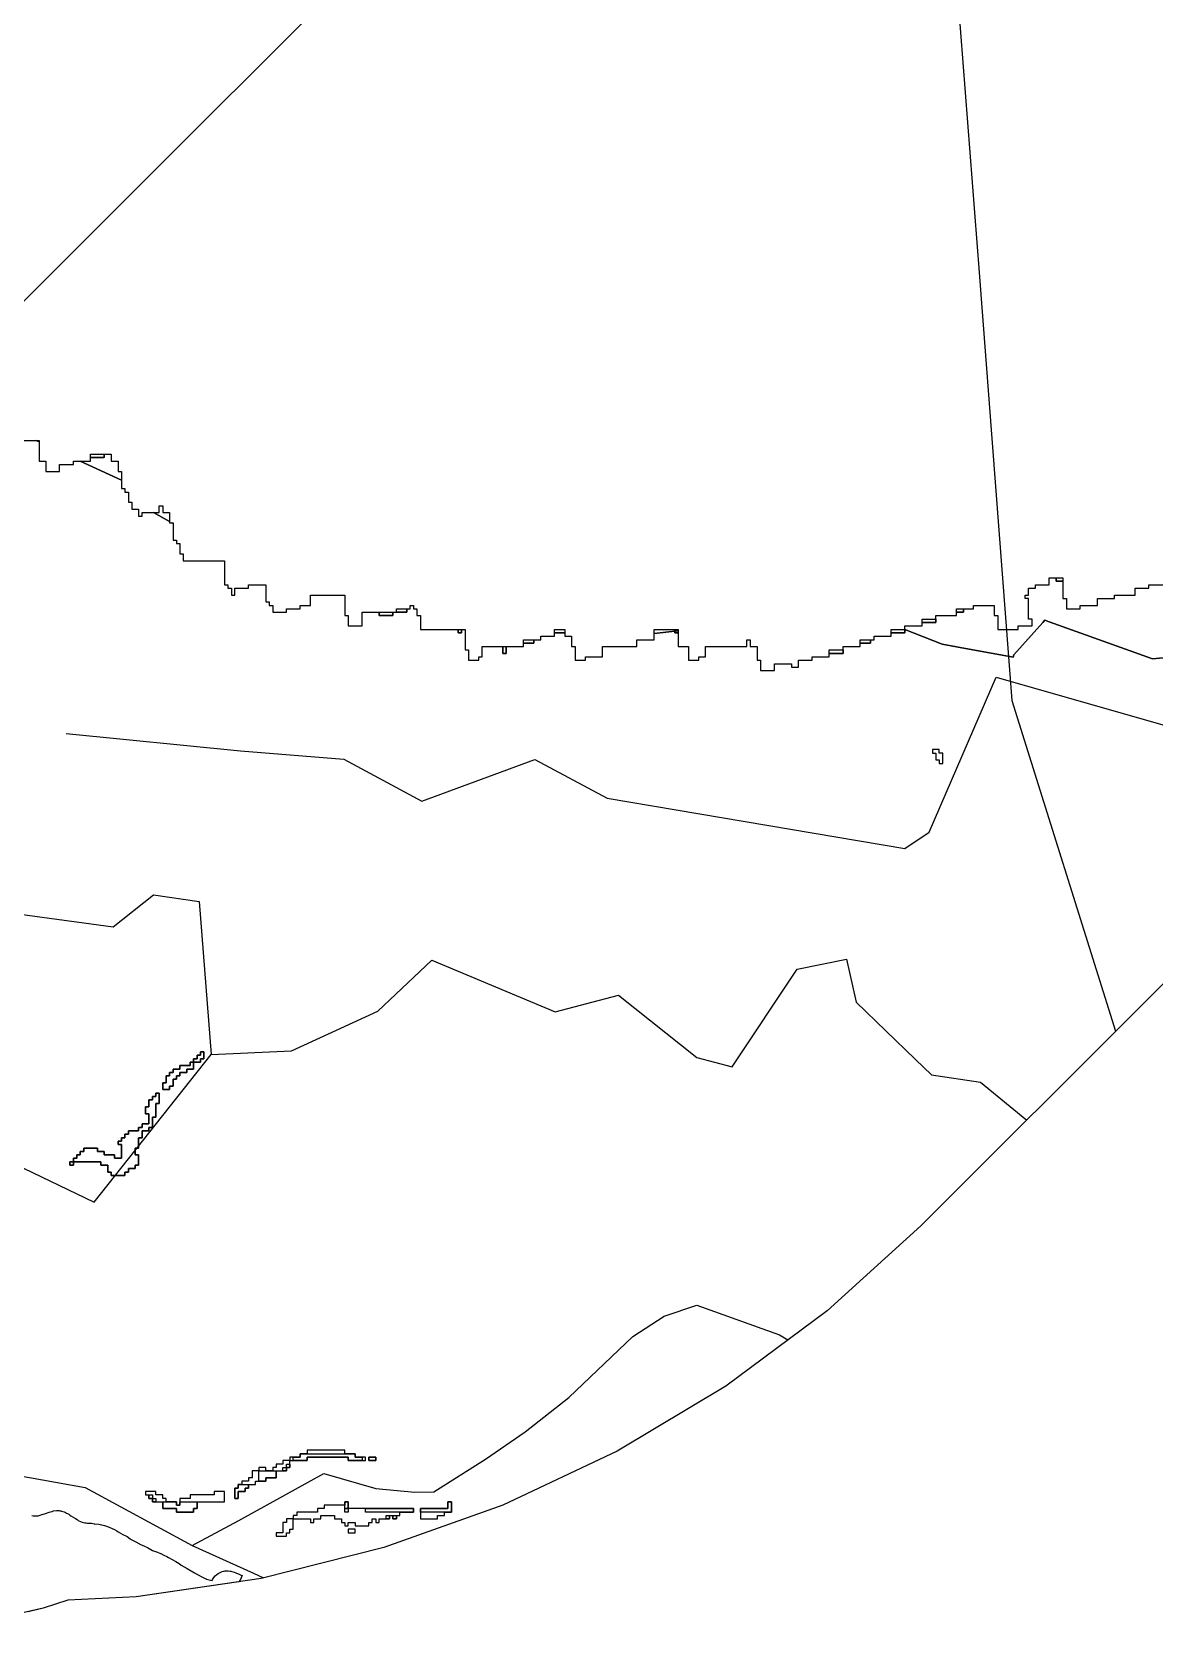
# Model space of a CAD drawing. Header units: metres. Extents: x 553506 to 563855, y 142925 to 150243.
# Drawn here: x 562218 to 562872, y 146987 to 147920 of the extents above; entities that cross this region are included whole.
import ezdxf

# ---------------------------------------------------------------- set-up
doc = ezdxf.new("R2010")
doc.units = ezdxf.units.M
for name, color, linetype in [('C-ANCIENT_WOODLAND', 94, 'Continuous'), ('C-FLOOD_ZONE_3', 150, 'Continuous'), ('C-POWER_LINES', 6, 'Continuous'), ('C-WATERWAYS', 5, 'Continuous'), ('E-132KV-UGC-ALT', 8, 'Continuous')]:
    doc.layers.add(name, color=color, linetype=linetype)

msp = doc.modelspace()

# ---------------------------------------------------------------- linework, layer by layer
at = {"layer": 'C-ANCIENT_WOODLAND'}
msp.add_lwpolyline([(562217.8385, 147056.1034), (562218.6383, 147055.9035), (562219.3309, 147055.8035), (562221.0376, 147055.8035), (562221.0376, 147055.8035), (562221.5323, 147055.9035), (562222.0352, 147056.1034), (562222.6371, 147056.2034), (562223.6348, 147056.6033), (562223.8327, 147056.6033), (562225.8362, 147057.2031), (562227.8315, 147057.9029), (562228.6313, 147058.2028), (562229.6372, 147058.4027), (562230.437, 147058.7027), (562232.2344, 147058.9026), (562233.5371, 147058.9026), (562234.1307, 147058.8026), (562234.6337, 147058.7027), (562235.1366, 147058.5027), (562235.8375, 147058.3028), (562236.6372, 147058.1028), (562237.3381, 147057.8029), (562238.0307, 147057.403), (562238.5336, 147057.2031), (562239.3334, 147056.7032), (562240.0342, 147056.2034), (562240.4382, 147055.9035), (562243.2333, 147054.1939), (562244.132, 147053.5941), (562244.8328, 147053.0943), (562245.2368, 147052.9943), (562247.0343, 147052.1945), (562247.834, 147051.8946), (562248.6338, 147051.6947), (562249.4336, 147051.6947), (562250.1344, 147051.5947), (562251.635, 147051.5947), (562252.3358, 147051.4947), (562252.5337, 147051.4947), (562254.0343, 147051.1948), (562254.4383, 147051.1948), (562256.8376, 147050.8949), (562258.3382, 147050.595), (562258.5361, 147050.495), (562260.0367, 147050.0951), (562261.2323, 147049.7952), (562262.9307, 147049.1954), (562264.6375, 147048.4956), (562266.0309, 147047.7958), (562267.3336, 147047.096), (562268.1334, 147046.5961), (562270.8378, 147044.9966), (562273.336, 147043.6969), (562275.1334, 147042.4973), (562275.2324, 147042.2973), (562278.0357, 147040.8977), (562280.435, 147039.4981), (562280.7318, 147039.2982), (562283.3373, 147038.0985), (562285.1347, 147037.2988), (562288.1359, 147035.6992), (562291.0382, 147034.5996), (562292.7366, 147033.8998), (562292.9345, 147033.7998), (562294.633, 147033), (562296.3315, 147032.1003), (562297.4363, 147031.5004), (562301.6331, 147029.3011), (562303.5377, 147028.0014), (562304.8321, 147027.1017), (562308.1384, 147025.2022), (562312.4341, 147022.603), (562316.334, 147020.4936), (562319.4341, 147018.994), (562321.7345, 147018.2942), (562322.7734, 147018.2342), (562322.9713, 147018.8341), (562323.3753, 147019.3339), (562323.6721, 147019.8338), (562324.4719, 147020.8435), (562325.4778, 147021.6433), (562326.2776, 147022.2431), (562328.6769, 147023.4427), (562329.3777, 147023.5427), (562329.7735, 147023.6427), (562330.2764, 147023.7427), (562330.8783, 147023.8426), (562332.0738, 147023.8426), (562333.2776, 147023.6427), (562333.5744, 147023.6427), (562334.1763, 147023.4427), (562335.578, 147023.0429), (562336.5756, 147022.543), (562338.876, 147021.6433), (562339.1728, 147021.5433), (562340.2777, 147021.0434), (562339.1728, 147018.4342), (562338.2741, 147017.4762), (562278.5129, 147008.6115), (562238.7705, 147006.659), (562224.382, 147001.9877), (562158.8186, 146987.0348)], dxfattribs=at)
at = {"layer": 'C-FLOOD_ZONE_3'}
for points in [[(562200, 147682), (562220, 147682), (562220.236, 147682), (562222, 147681.1777), (562222, 147670), (562226, 147670), (562226, 147664), (562234, 147664), (562234, 147666), (562234, 147668), (562242, 147668), (562242, 147670), (562244, 147670), (562245.9779, 147670), (562246, 147669.9897), (562270, 147658.8017), (562270, 147654), (562272, 147654), (562272, 147652), (562274, 147652), (562274, 147646), (562276, 147646), (562276, 147642), (562280, 147642), (562280, 147638), (562282, 147638), (562282, 147640), (562282, 147640), (562288.6945, 147640), (562298, 147634.7773), (562298, 147634), (562299.385, 147634), (562300, 147633.6548), (562300, 147626), (562300, 147624), (562302, 147624), (562302, 147622), (562304, 147622), (562304, 147618), (562304, 147616), (562306, 147616), (562306, 147612), (562328, 147612), (562330, 147612), (562330, 147606), (562330, 147598), (562332, 147598), (562332, 147596), (562334, 147596), (562334, 147592), (562336, 147592), (562336, 147594), (562336, 147596), (562344, 147596), (562344, 147598), (562346, 147598), (562352, 147598), (562354, 147598), (562354, 147588), (562356, 147588), (562356, 147586), (562358, 147586), (562358, 147582), (562366, 147582), (562366, 147584), (562370, 147584), (562374, 147584), (562374, 147586), (562376, 147586), (562378, 147586), (562380, 147586), (562380, 147592), (562396, 147592), (562400, 147592), (562400, 147580), (562402, 147580), (562402, 147574), (562410, 147574), (562410, 147576), (562410, 147582), (562420, 147582), (562420, 147580), (562428, 147580), (562428, 147582), (562430, 147582), (562436, 147582), (562436, 147584), (562438, 147584), (562438, 147586), (562440, 147586), (562440, 147584), (562442, 147584), (562442, 147580), (562444, 147580), (562444, 147572), (562466, 147572), (562466, 147570), (562468, 147570), (562468, 147572), (562470, 147572), (562470, 147560), (562472, 147560), (562472, 147554), (562478, 147554), (562478, 147556), (562480, 147556), (562480, 147562), (562490, 147562), (562492, 147562), (562492, 147558), (562494, 147558), (562494, 147562), (562502, 147562), (562504, 147562), (562504, 147564), (562510, 147564), (562510, 147566), (562512, 147566), (562514, 147566), (562514, 147568), (562522, 147568), (562522, 147570), (562528, 147570), (562528, 147568), (562532, 147568), (562532, 147562), (562534, 147562), (562534, 147554), (562540, 147554), (562540, 147556), (562550, 147556), (562550, 147562), (562570, 147562), (562570, 147566), (562580, 147566), (562580, 147569.6384), (562592, 147570.88), (562592, 147570), (562594, 147570), (562594, 147562), (562600, 147562), (562600, 147554), (562606, 147554), (562606, 147556), (562610, 147556), (562610, 147562), (562634, 147562), (562634, 147566), (562636, 147566), (562636, 147564), (562636, 147562), (562640, 147562), (562640, 147554), (562642, 147554), (562642, 147548), (562650, 147548), (562650, 147552), (562660, 147552), (562660, 147550), (562664, 147550), (562664, 147554), (562672, 147554), (562672, 147556), (562682, 147556), (562682, 147558), (562690, 147558), (562690, 147560), (562690, 147562), (562698, 147562), (562700, 147562), (562700, 147564), (562706, 147564), (562706, 147566), (562708, 147566), (562708, 147568), (562718, 147568), (562718, 147570), (562726, 147570), (562726, 147571.8843), (562747.69, 147563.45), (562756, 147561.9178), (562789.0081, 147555.8318), (562789.3153, 147557.2219), (562806.1732, 147576), (562807.3637, 147577.3261), (562810, 147576.3786), (562870.1397, 147554.765), (562921.55, 147559.75)], [(562921.55, 147559.75), (562870.1397, 147554.765), (562810, 147576.3786), (562807.3637, 147577.3261), (562806.1732, 147576), (562789.3153, 147557.2219), (562789.0081, 147555.8318), (562756, 147561.9178), (562747.69, 147563.45), (562726, 147571.8843), (562726, 147572), (562726, 147574), (562736, 147574), (562736, 147576), (562744, 147576), (562744, 147578), (562744, 147580), (562756, 147580), (562756, 147582), (562760, 147582), (562760, 147584), (562766, 147584), (562766, 147586), (562774, 147586), (562778, 147586), (562778, 147580), (562780, 147580), (562780, 147572), (562792, 147572), (562792, 147574), (562800, 147574), (562800, 147578), (562798, 147578), (562798, 147590), (562796, 147590), (562796, 147592), (562796, 147592), (562798, 147592), (562798, 147596), (562802, 147596), (562802, 147598), (562810, 147598), (562810, 147602), (562814, 147602), (562814, 147600), (562818, 147600), (562818, 147590), (562820, 147590), (562820, 147584), (562828, 147584), (562828, 147586), (562830, 147586), (562838, 147586), (562838, 147588), (562838, 147590), (562848, 147590), (562848, 147592), (562860, 147592), (562860, 147596), (562868, 147596), (562868, 147598), (562878, 147598)], [(563000, 147489.3398), (562735.3301, 147224.6699), (562680.795, 147175.2422), (562621.6777, 147131.3978), (562558.5476, 147093.5591), (562492.0126, 147062.0904), (562422.7135, 147037.2947), (562351.3177, 147019.411), (562278.5129, 147008.6115), (562238.7705, 147006.659), (562224.382, 147001.9877), (562215.6667, 147000)]]:
    msp.add_lwpolyline(points, dxfattribs=at)
for points in [[(562220.236, 147682), (562222, 147682), (562222, 147681.1777), (562220.236, 147682)], [(562268, 147664), (562270, 147664), (562270, 147658.8017), (562246, 147669.9897), (562245.9779, 147670), (562246, 147670), (562252, 147670), (562252, 147672), (562260, 147672), (562260, 147674), (562264, 147674), (562264, 147670), (562268, 147670), (562268, 147664)], [(562252, 147672), (562252, 147674), (562260, 147674), (562260, 147672), (562252, 147672)], [(562296, 147640), (562298, 147640), (562298, 147634.7773), (562288.6945, 147640), (562292, 147640), (562292, 147644), (562294, 147644), (562294, 147640), (562296, 147640)], [(562300, 147633.6548), (562299.385, 147634), (562300, 147634), (562300, 147633.6548)], [(562814, 147600), (562814, 147602), (562818, 147602), (562818, 147600), (562814, 147600)], [(562420, 147580), (562420, 147582), (562428, 147582), (562428, 147580), (562420, 147580)], [(562436, 147584), (562436, 147582), (562430, 147582), (562430, 147584), (562436, 147584)], [(562760, 147584), (562760, 147582), (562756, 147582), (562756, 147584), (562760, 147584)], [(562466, 147570), (562466, 147572), (562468, 147572), (562468, 147570), (562466, 147570)], [(562522, 147570), (562522, 147572), (562528, 147572), (562528, 147570), (562522, 147570)], [(562592, 147572), (562592, 147570.88), (562580, 147569.6384), (562580, 147572), (562592, 147572)], [(562592, 147572), (562594, 147572), (562594, 147571.0869), (562592, 147570.88), (562592, 147572)], [(562594, 147570), (562592, 147570), (562592, 147570.88), (562594, 147571.0869), (562594, 147570)], [(562726, 147571.8843), (562726, 147570), (562718, 147570), (562718, 147572), (562725.7024, 147572), (562726, 147571.8843)], [(562726, 147571.8843), (562725.7024, 147572), (562726, 147572), (562726, 147571.8843)], [(562736, 147576), (562736, 147578), (562744, 147578), (562744, 147576), (562736, 147576)], [(562494, 147558), (562492, 147558), (562492, 147562), (562494, 147562), (562494, 147558)], [(562510, 147566), (562510, 147564), (562504, 147564), (562504, 147566), (562510, 147566)], [(562690, 147560), (562690, 147558), (562682, 147558), (562682, 147560), (562690, 147560)], [(562706, 147566), (562706, 147564), (562700, 147564), (562700, 147566), (562706, 147566)], [(562748, 147500), (562746, 147500), (562746, 147502), (562742, 147502), (562742, 147500), (562744, 147500), (562744, 147498), (562744, 147496), (562746, 147496), (562746, 147494), (562748, 147494), (562748, 147500)], [(562295.999, 147310), (562295.9994, 147312.0006), (562297.999, 147312.001), (562297.9994, 147314.0006), (562299.999, 147314.001), (562299.9994, 147316.0006), (562303.999, 147316.001), (562303.9994, 147318.0006), (562306, 147318.001), (562308, 147318.001), (562309.999, 147318.001), (562309.9994, 147320.0006), (562312, 147320), (562312.0006, 147315.9994), (562308.001, 147315.999), (562308.0006, 147313.9994), (562306, 147313.999), (562304.001, 147313.999), (562304.0006, 147311.9994), (562302.001, 147311.999), (562302.0006, 147309.9994), (562300.001, 147309.999), (562300.001, 147308), (562300.0006, 147305.9994), (562298.001, 147305.999), (562298.0006, 147303.9994), (562293.9994, 147303.9994), (562293.9994, 147308.0006), (562295.999, 147308.001), (562295.999, 147310)], [(562309.9994, 147320.0006), (562309.999, 147318.001), (562308, 147318.001), (562306, 147318.001), (562303.9994, 147318.0006), (562303.999, 147316.001), (562299.9994, 147316.0006), (562299.999, 147314.001), (562297.9994, 147314.0006), (562297.999, 147312.001), (562295.9994, 147312.0006), (562295.999, 147310), (562295.999, 147308.001), (562293.9994, 147308.0006), (562293.9994, 147303.9994), (562298.0006, 147303.9994), (562298.001, 147305.999), (562300.0006, 147305.9994), (562300.001, 147308), (562300.001, 147309.999), (562302.0006, 147309.9994), (562302.001, 147311.999), (562304.0006, 147311.9994), (562304.001, 147313.999), (562306, 147313.999), (562308.0006, 147313.9994), (562308.001, 147315.999), (562312.0006, 147315.9994), (562312, 147320), (562309.9994, 147320.0006)], [(562311.9994, 147322.0006), (562313.999, 147322.001), (562313.9994, 147324.0006), (562315.999, 147324.001), (562315.9994, 147326.0006), (562318.0006, 147326.0006), (562318.0006, 147321.9994), (562316.001, 147321.999), (562316.0006, 147319.9994), (562312, 147320), (562311.9994, 147322.0006)], [(562318.0006, 147321.9994), (562318.0006, 147326.0006), (562315.9994, 147326.0006), (562315.999, 147324.001), (562313.9994, 147324.0006), (562313.999, 147322.001), (562311.9994, 147322.0006), (562312, 147320), (562316.0006, 147319.9994), (562316.001, 147321.999), (562318.0006, 147321.9994)], [(562261.9994, 147255.9994), (562261.999, 147259.999), (562257.9994, 147259.9994), (562257.999, 147261.999), (562250, 147261.999), (562248, 147261.999), (562246, 147261.999), (562244, 147261.999), (562242, 147262), (562241.9994, 147264.0006), (562243.999, 147264.001), (562243.9994, 147266.0006), (562245.999, 147266.001), (562245.9994, 147268.0006), (562247.999, 147268.001), (562247.9994, 147270.0006), (562250, 147270.001), (562252, 147270.001), (562256.0006, 147270.0006), (562256.001, 147268.001), (562258, 147268.001), (562260.0006, 147268.0006), (562260.001, 147266.001), (562262, 147266.001), (562266.0006, 147266.0006), (562266.001, 147264.001), (562269.999, 147264.001), (562269.999, 147270), (562269.999, 147271.999), (562267.9994, 147271.9994), (562267.9994, 147274.0006), (562269.999, 147274.001), (562269.9994, 147276.0006), (562271.999, 147276.001), (562271.9994, 147278.0006), (562273.999, 147278.001), (562273.9994, 147280.0006), (562276, 147280.001), (562278, 147280.001), (562279.999, 147280.001), (562279.9994, 147282.0006), (562281.999, 147282.001), (562281.9994, 147284.0006), (562285.999, 147284.001), (562285.999, 147289.999), (562283.9994, 147289.9994), (562283.9994, 147294.0006), (562285.999, 147294.001), (562285.999, 147296), (562285.9994, 147298.0006), (562287.999, 147298.001), (562287.9994, 147300.0006), (562289.999, 147300.001), (562289.9994, 147302.0006), (562292.0006, 147302.0006), (562292.001, 147298), (562292.0006, 147295.9994), (562290.001, 147295.999), (562290.0006, 147287.9994), (562288.001, 147287.999), (562288.0006, 147281.9994), (562286.001, 147281.999), (562286.0006, 147279.9994), (562282.001, 147279.999), (562282.0006, 147275.9994), (562280.001, 147275.999), (562280.0006, 147269.9994), (562278.001, 147269.999), (562278.001, 147266.001), (562280.0006, 147266.0006), (562280.0006, 147259.9994), (562278.001, 147259.999), (562278.0006, 147257.9994), (562274.001, 147257.999), (562274.0006, 147255.9994), (562272.001, 147255.999), (562272.0006, 147253.9994), (562263.9994, 147253.9994), (562263.999, 147255.999), (562261.9994, 147255.9994)], [(562244, 147261.999), (562246, 147261.999), (562248, 147261.999), (562250, 147261.999), (562257.999, 147261.999), (562257.9994, 147259.9994), (562261.999, 147259.999), (562261.9994, 147255.9994), (562263.999, 147255.999), (562263.9994, 147253.9994), (562272.0006, 147253.9994), (562272.001, 147255.999), (562274.0006, 147255.9994), (562274.001, 147257.999), (562278.0006, 147257.9994), (562278.001, 147259.999), (562280.0006, 147259.9994), (562280.0006, 147266.0006), (562278.001, 147266.001), (562278.001, 147269.999), (562280.0006, 147269.9994), (562280.001, 147275.999), (562282.0006, 147275.9994), (562282.001, 147279.999), (562286.0006, 147279.9994), (562286.001, 147281.999), (562288.0006, 147281.9994), (562288.001, 147287.999), (562290.0006, 147287.9994), (562290.001, 147295.999), (562292.0006, 147295.9994), (562292.001, 147298), (562292.0006, 147302.0006), (562289.9994, 147302.0006), (562289.999, 147300.001), (562287.9994, 147300.0006), (562287.999, 147298.001), (562285.9994, 147298.0006), (562285.999, 147296), (562285.999, 147294.001), (562283.9994, 147294.0006), (562283.9994, 147289.9994), (562285.999, 147289.999), (562285.999, 147284.001), (562281.9994, 147284.0006), (562281.999, 147282.001), (562279.9994, 147282.0006), (562279.999, 147280.001), (562278, 147280.001), (562276, 147280.001), (562273.9994, 147280.0006), (562273.999, 147278.001), (562271.9994, 147278.0006), (562271.999, 147276.001), (562269.9994, 147276.0006), (562269.999, 147274.001), (562267.9994, 147274.0006), (562267.9994, 147271.9994), (562269.999, 147271.999), (562269.999, 147270), (562269.999, 147264.001), (562266.001, 147264.001), (562266.0006, 147266.0006), (562262, 147266.001), (562260.001, 147266.001), (562260.0006, 147268.0006), (562258, 147268.001), (562256.001, 147268.001), (562256.0006, 147270.0006), (562252, 147270.001), (562250, 147270.001), (562247.9994, 147270.0006), (562247.999, 147268.001), (562245.9994, 147268.0006), (562245.999, 147266.001), (562243.9994, 147266.0006), (562243.999, 147264.001), (562241.9994, 147264.0006), (562242, 147262), (562244, 147261.999)], [(562239.9994, 147262.0006), (562242, 147262), (562242.0006, 147259.9994), (562239.9994, 147259.9994), (562239.9994, 147262.0006)], [(562242.0006, 147259.9994), (562242, 147262), (562239.9994, 147262.0006), (562239.9994, 147259.9994), (562242.0006, 147259.9994)], [(562378, 147090), (562402, 147090), (562402, 147088), (562410, 147088), (562412, 147088), (562412, 147090), (562410, 147090), (562408, 147090), (562406, 147090), (562406, 147092), (562400, 147092), (562400, 147094), (562396, 147094), (562380, 147094), (562378, 147094), (562378, 147092), (562374, 147092), (562374, 147090), (562372, 147090), (562370, 147090), (562368, 147090), (562368, 147088), (562370, 147088), (562378, 147088), (562378, 147090)], [(562366, 147088), (562364, 147088), (562364, 147086), (562360, 147086), (562360, 147084), (562358, 147084), (562358, 147082), (562354, 147082), (562354, 147084), (562350, 147084), (562350, 147082), (562348, 147082), (562346, 147082), (562346, 147080), (562346, 147078), (562344, 147078), (562344, 147076), (562342, 147076), (562340, 147076), (562340, 147074), (562338, 147074), (562338, 147072), (562336, 147072), (562336, 147066), (562338, 147066), (562338, 147070), (562342, 147070), (562342, 147072), (562344, 147072), (562344, 147074), (562346, 147074), (562348, 147074), (562348, 147076), (562350, 147076), (562354, 147076), (562354, 147078), (562360, 147078), (562360, 147082), (562364, 147082), (562366, 147082), (562366, 147084), (562368, 147084), (562368, 147086), (562368, 147088), (562366, 147088)], [(562368, 147084), (562366, 147084), (562366, 147086), (562368, 147086), (562368, 147084)], [(562374, 147090), (562374, 147092), (562378, 147092), (562380, 147092), (562396, 147092), (562400, 147092), (562406, 147092), (562406, 147090), (562408, 147090), (562410, 147090), (562410, 147088), (562402, 147088), (562402, 147090), (562378, 147090), (562378, 147088), (562370, 147088), (562370, 147090), (562372, 147090), (562374, 147090)], [(562414, 147090), (562414, 147088), (562418, 147088), (562418, 147090), (562414, 147090)], [(562418, 147088), (562414, 147088), (562414, 147090), (562418, 147090), (562418, 147088)], [(562354, 147082), (562358, 147082), (562360, 147082), (562360, 147078), (562354, 147078), (562354, 147076), (562350, 147076), (562350, 147080), (562350, 147082), (562354, 147082)], [(562366, 147084), (562366, 147082), (562364, 147082), (562364, 147084), (562366, 147084)], [(562296, 147066), (562294, 147066), (562294, 147068), (562292, 147068), (562290, 147068), (562290, 147070), (562288, 147070), (562284, 147070), (562284, 147068), (562286, 147068), (562286, 147066), (562288, 147066), (562288, 147064), (562290, 147064), (562294, 147064), (562294, 147060), (562302, 147060), (562302, 147058), (562312, 147058), (562312, 147060), (562314, 147060), (562314, 147064), (562322, 147064), (562330, 147064), (562330, 147066), (562330, 147070), (562324, 147070), (562324, 147068), (562310, 147068), (562310, 147066), (562306, 147066), (562304, 147066), (562304, 147064), (562304, 147062), (562302, 147062), (562302, 147064), (562296, 147064), (562296, 147066)], [(562288, 147068), (562288, 147066), (562286, 147066), (562286, 147068), (562288, 147068)], [(562290, 147064), (562288, 147064), (562288, 147066), (562290, 147066), (562290, 147064)], [(562342, 147072), (562342, 147070), (562338, 147070), (562338, 147066), (562336, 147066), (562336, 147072), (562338, 147072), (562338, 147074), (562340, 147074), (562342, 147074), (562344, 147074), (562344, 147072), (562342, 147072)], [(562312, 147058), (562302, 147058), (562302, 147060), (562294, 147060), (562294, 147064), (562296, 147064), (562302, 147064), (562302, 147062), (562304, 147062), (562304, 147064), (562306, 147064), (562314, 147064), (562314, 147060), (562312, 147060), (562312, 147058)], [(562382, 147052), (562382, 147054), (562386, 147054), (562386, 147056), (562394, 147056), (562394, 147054), (562398, 147054), (562398, 147052), (562400, 147052), (562400, 147050), (562402, 147050), (562402, 147052), (562406, 147052), (562406, 147050), (562408, 147050), (562412, 147050), (562414, 147050), (562414, 147052), (562416, 147052), (562416, 147054), (562418, 147054), (562418, 147052), (562420, 147052), (562420, 147054), (562424, 147054), (562426, 147054), (562426, 147056), (562428, 147056), (562428, 147054), (562430, 147054), (562430, 147056), (562432, 147056), (562432, 147058), (562440, 147058), (562440, 147060), (562412, 147060), (562402, 147060), (562402, 147062), (562402, 147064), (562400, 147064), (562400, 147062), (562388, 147062), (562388, 147060), (562384, 147060), (562384, 147058), (562378, 147058), (562372, 147058), (562372, 147056), (562370, 147056), (562370, 147054), (562380, 147054), (562380, 147052), (562382, 147052)], [(562402, 147064), (562402, 147062), (562402, 147060), (562400, 147060), (562400, 147062), (562400, 147064), (562402, 147064)], [(562400, 147060), (562402, 147060), (562402, 147058), (562400, 147058), (562400, 147060)], [(562432, 147058), (562414, 147058), (562412, 147058), (562412, 147060), (562440, 147060), (562440, 147058), (562432, 147058)], [(562454, 147054), (562454, 147056), (562458, 147056), (562458, 147058), (562462, 147058), (562462, 147064), (562460, 147064), (562460, 147060), (562444, 147060), (562444, 147058), (562444, 147056), (562444, 147054), (562448, 147054), (562452, 147054), (562454, 147054)], [(562460, 147060), (562460, 147064), (562462, 147064), (562462, 147058), (562458, 147058), (562444, 147058), (562444, 147060), (562460, 147060)], [(562368, 147054), (562366, 147054), (562366, 147052), (562364, 147052), (562364, 147050), (562364, 147046), (562360, 147046), (562360, 147044), (562362, 147044), (562364, 147044), (562366, 147044), (562366, 147046), (562368, 147046), (562368, 147048), (562370, 147048), (562370, 147054), (562368, 147054)], [(562406, 147046), (562406, 147048), (562402, 147048), (562402, 147046), (562404, 147046), (562406, 147046)], [(562424, 147056), (562426, 147056), (562426, 147054), (562424, 147054), (562424, 147056)], [(562428, 147056), (562430, 147056), (562430, 147054), (562428, 147054), (562428, 147056)]]:
    msp.add_lwpolyline(points, close=True, dxfattribs=at)
at = {"layer": 'C-POWER_LINES'}
msp.add_lwpolyline([(562481.0742, 150058.173), (562518.748, 149850.9205), (562563.0255, 149589.5582), (562604.0735, 149335.3731), (562654.9642, 149054.5647), (562695.4081, 148838.627), (562712.1361, 148556.7032), (562733.7027, 148292.8638), (562748.8542, 148041.9772), (562769.1578, 147779.8787), (562788.2238, 147530.6078), (562848.6158, 147337.9556)], dxfattribs=at)
at = {"layer": 'C-WATERWAYS'}
for points in [[(562237.8461, 147511.3248), (562339.212, 147501.3381), (562399.493, 147496.4208), (562444.7625, 147472.03), (562510.6105, 147496.2621), (562552.7407, 147473.654), (562725.9061, 147444.4215), (562740.0115, 147453.8505), (562779.1557, 147544.2667), (562993.4594, 147482.7992)], [(562165.1771, 147412.3196), (562265.2324, 147398.7172), (562288.653, 147417.4212), (562315.1805, 147413.4734), (562322.1945, 147324.4973)], [(561331.5252, 147396.2756), (561335.4574, 147365.2459), (561381.3236, 147337.9598), (561406.6267, 147296.8498), (561470.3312, 147274.9109), (561503.3957, 147292.1113), (561531.2832, 147264.2501), (561587.1256, 147269.5457), (561607.6219, 147220.5945), (561591.8214, 147202.5118), (561621.4073, 147152.7002), (561664.0307, 147156.1338), (561720.1125, 147175.8519), (561735.3892, 147149.0417), (561766.8689, 147154.3959), (561867.2649, 147172.4728), (561928.5204, 147247.4284), (562006.2625, 147218.1585), (562105.3959, 147309.8712), (562254.0904, 147238.5462), (562322.1945, 147324.4973)], [(562322.1945, 147324.4973), (562368.9428, 147326.5758), (562419.2208, 147349.7134), (562450.6901, 147379.4468), (562522.4592, 147349.3947), (562559.3705, 147358.9438), (562604.9274, 147322.6652), (562625.4999, 147317.3395), (562663.3115, 147374.1992), (562691.9397, 147379.8918), (562697.5339, 147354.9368), (562732.2105, 147321.5648), (562741.4858, 147312.6316), (562770.0755, 147308.2951), (562796.9212, 147286.2611)], [(562311.0935, 147038.4668), (562338.2388, 147053.0926), (562387.7937, 147080.3919), (562418.0718, 147071.7771), (562440.7496, 147069.5557), (562451.747, 147069.8478), (562481.9167, 147088.7661), (562504.8762, 147104.8299), (562530.324, 147124.6788), (562567.6077, 147160.2955), (562585.7978, 147172.1573), (562604.9199, 147178.4278), (562652.9168, 147161.215), (562657.9309, 147158.2851)], [(561757.2071, 147092.8201), (561805.3027, 147090.1498), (561841.8441, 147073.3478), (561867.7069, 147061.2405), (561883.0617, 147061.2791), (561910.9607, 147089.2937), (561943.1134, 147097.4862), (561983.0268, 147087.9705), (562030.4251, 147107.4182), (562069.0687, 147100.2562), (562116.3595, 147084.9862), (562131.9169, 147067.5241), (562160.0595, 147069.6145), (562191.4604, 147082.5707), (562248.7996, 147072.4163), (562311.0935, 147038.4668)], [(562311.0935, 147038.4668), (562346.8043, 147022.3545), (562352.6426, 147019.7429)]]:
    msp.add_lwpolyline(points, dxfattribs=at)
at = {"layer": 'E-132KV-UGC-ALT'}
msp.add_lwpolyline([(561295, 147665), (561455, 147665), (561675, 147725), (562025, 147725), (562105, 147755), (562205, 147755), (562725, 148275), (562815, 148285), (562965, 148435), (562975, 148565), (563045, 148735), (563055, 149445), (563105, 149495)], dxfattribs=at)

doc.saveas('drawing.dxf')
